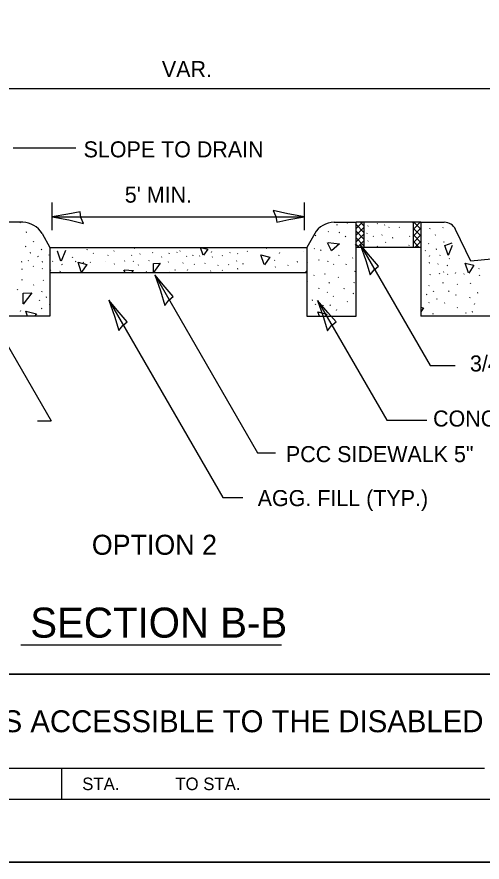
# Model space of a CAD drawing. Extents: x 1875357 to 1890680, y 2257528 to 2269761.
# Drawn here: x 1876594.6 to 1876780.2, y 2257796.4 to 2258133.9 of the extents above; entities that cross this region are included whole.
import ezdxf

# ---------------------------------------------------------------- set-up
doc = ezdxf.new("R2010")
doc.units = 0
for name, color, linetype in [('Design_PR_Median', 7, 'Continuous'), ('Design_PR_Roadway Dimensions', 7, 'Continuous'), ('Design_PR_Sidewalk', 7, 'Continuous'), ('Level 24', 7, 'Continuous'), ('Sheets_50 Reference Boundary', 7, 'Continuous'), ('Sheets_General Details', 7, 'Continuous'), ('Sheets_Printer Plotting Border', 7, 'Continuous'), ('XSC_Curb Surface', 7, 'Continuous'), ('XSC_Hatching', 7, 'Continuous'), ('XSC_PCC Pavement', 7, 'Continuous')]:
    doc.layers.add(name, color=color, linetype=linetype)

msp = doc.modelspace()

# ---------------------------------------------------------------- linework, layer by layer
at = {"layer": 'Design_PR_Median'}
for p, q in [((1876755.76, 2258051.91), (1876729.94, 2258051.91)), ((1876733.07, 2258051.91), (1876733.07, 2258041.91)), ((1876752.63, 2258051.91), (1876752.63, 2258041.91)), ((1876755.76, 2258041.91), (1876729.94, 2258041.91))]:
    msp.add_line(p, q, dxfattribs=at)
at = {"layer": 'Design_PR_Roadway Dimensions'}
for p, q in [((1876512.26, 2258105.3), (1876805.76, 2258105.3)), ((1876593.16, 2258081.62), (1876618.16, 2258081.62)), ((1876608.68, 2258048.75), (1876608.68, 2258059.78)), ((1876709.33, 2258048.75), (1876709.33, 2258059.78)), ((1876608.68, 2258054.07), (1876709.33, 2258054.07)), ((1876566.43, 2258045.06), (1876608.29, 2257972.56)), ((1876731.57, 2258043.01), (1876759.43, 2257994.74)), ((1876649.64, 2258030.88), (1876690.64, 2257959.87)), ((1876631.27, 2258020.78), (1876676.79, 2257941.94)), ((1876714.57, 2258020.72), (1876742.18, 2257972.9)), ((1876759.43, 2257994.74), (1876769.5, 2257994.74)), ((1876602.77, 2257972.56), (1876608.29, 2257972.56)), ((1876742.18, 2257972.9), (1876758.1, 2257972.9)), ((1876690.64, 2257959.87), (1876697.77, 2257959.87)), ((1876676.79, 2257941.94), (1876684.75, 2257941.94))]:
    msp.add_line(p, q, dxfattribs=at)
for points in [[(1876621.18, 2258051.46), (1876620.16, 2258053.86), (1876619.77, 2258056.16), (1876614.93, 2258055.15), (1876608.68, 2258054.07), (1876615.35, 2258052.86)], [(1876696.83, 2258056.69), (1876697.85, 2258054.28), (1876698.24, 2258051.98), (1876703.08, 2258052.99), (1876709.33, 2258054.07), (1876702.66, 2258055.28)], [(1876735.55, 2258030.88), (1876737.12, 2258032.96), (1876738.92, 2258034.45), (1876735.63, 2258038.14), (1876731.57, 2258043.01), (1876733.85, 2258036.63)], [(1876653.62, 2258018.75), (1876655.19, 2258020.84), (1876656.99, 2258022.33), (1876653.7, 2258026.01), (1876649.64, 2258030.88), (1876651.92, 2258024.5)], [(1876635.26, 2258008.65), (1876636.83, 2258010.73), (1876638.63, 2258012.22), (1876635.34, 2258015.91), (1876631.27, 2258020.78), (1876633.56, 2258014.4)], [(1876718.55, 2258008.59), (1876720.12, 2258010.67), (1876721.92, 2258012.16), (1876718.63, 2258015.85), (1876714.56, 2258020.72), (1876716.85, 2258014.34)]]:
    msp.add_lwpolyline(points, close=True, dxfattribs=at)
at = {"layer": 'Design_PR_Sidewalk'}
for p, q in [((1876607.7, 2258041.9), (1876710.32, 2258041.9)), ((1876607.7, 2258031.9), (1876710.32, 2258031.9))]:
    msp.add_line(p, q, dxfattribs=at)
at = {"layer": 'Level 24'}
msp.add_line((1876596.18, 2257883.2), (1876700.19, 2257883.2), dxfattribs=at)
at = {"layer": 'Sheets_50 Reference Boundary'}
msp.add_lwpolyline([(1875457.4, 2258871.38), (1877032.4, 2258871.38), (1877032.4, 2257871.39), (1875457.4, 2257871.39)], close=True, dxfattribs=at)
at = {"layer": 'Sheets_General Details'}
for p, q in [((1875457.4, 2257871.39), (1877032.4, 2257871.39)), ((1876396.12, 2257833.89), (1876781.12, 2257833.89)), ((1876612.4, 2257833.89), (1876612.4, 2257821.39)), ((1877057.4, 2257796.39), (1875357.4, 2257796.39))]:
    msp.add_line(p, q, dxfattribs=at)
msp.add_lwpolyline([(1875457.4, 2258871.39), (1877032.4, 2258871.39), (1877032.4, 2257821.39), (1875457.4, 2257821.39)], close=True, dxfattribs=at)
at = {"layer": 'Sheets_Printer Plotting Border'}
msp.add_lwpolyline([(1875357.4, 2257796.39), (1877057.4, 2257796.39), (1877057.4, 2258896.39), (1875357.4, 2258896.39)], close=True, dxfattribs=at)
at = {"layer": 'XSC_Curb Surface'}
for p, q in [((1876596.91, 2258051.91), (1876588.07, 2258051.91)), ((1876721.11, 2258051.91), (1876729.94, 2258051.91)), ((1876729.94, 2258014.41), (1876729.94, 2258051.91)), ((1876755.76, 2258051.91), (1876755.76, 2258014.41)), ((1876755.76, 2258051.91), (1876765.12, 2258051.91)), ((1876775.76, 2258036.41), (1876769.62, 2258049.09)), ((1876604.61, 2258047.4), (1876607.7, 2258041.9)), ((1876713.41, 2258047.4), (1876710.32, 2258041.9)), ((1876607.7, 2258041.9), (1876607.7, 2258014.41)), ((1876710.32, 2258041.9), (1876710.32, 2258014.41)), ((1876805.76, 2258039.41), (1876775.76, 2258036.41)), ((1876607.7, 2258014.41), (1876588.07, 2258014.41)), ((1876710.32, 2258014.41), (1876729.94, 2258014.41)), ((1876805.76, 2258014.41), (1876755.76, 2258014.41))]:
    msp.add_line(p, q, dxfattribs=at)
for centre, radius, start, end in [((1876596.91, 2258043.08), 8.83, 29.2949, 90), ((1876721.11, 2258043.08), 8.83, 90, 150.7051), ((1876765.12, 2258046.91), 5, 25.8142, 90)]:
    msp.add_arc(centre, radius, start, end, dxfattribs=at)
at = {"layer": 'XSC_Hatching'}
for p, q in [((1876729.94, 2258049.41), (1876732.45, 2258051.91)), ((1876733.07, 2258047.89), (1876729.94, 2258051.01)), ((1876729.94, 2258046.76), (1876733.07, 2258049.88)), ((1876733.07, 2258050.54), (1876731.69, 2258051.91)), ((1876752.63, 2258049.08), (1876755.46, 2258051.91)), ((1876755.76, 2258046.51), (1876752.63, 2258049.63)), ((1876752.63, 2258046.43), (1876755.76, 2258049.55)), ((1876755.76, 2258049.16), (1876753, 2258051.91)), ((1876755.76, 2258051.81), (1876755.66, 2258051.91)), ((1876733.07, 2258045.23), (1876729.94, 2258048.36)), ((1876729.94, 2258044.1), (1876733.07, 2258047.23)), ((1876733.07, 2258042.58), (1876729.94, 2258045.71)), ((1876755.76, 2258043.86), (1876752.63, 2258046.98)), ((1876752.63, 2258043.78), (1876755.76, 2258046.9)), ((1876731.09, 2258041.91), (1876729.94, 2258043.06)), ((1876730.4, 2258041.91), (1876733.07, 2258044.58)), ((1876755.05, 2258041.91), (1876752.63, 2258044.33)), ((1876753.42, 2258041.91), (1876755.76, 2258044.25)), ((1876688, 2258041.9), (1876688, 2258041.9)), ((1876733.05, 2258041.91), (1876733.07, 2258041.93)), ((1876709.83, 2258031.9), (1876710.32, 2258032.4))]:
    msp.add_line(p, q, dxfattribs=at)
at = {"layer": 'XSC_PCC Pavement'}
for p, q in [((1876595.7, 2258051.66), (1876595.87, 2258051.84)), ((1876722.3, 2258050.9), (1876722.48, 2258051.08)), ((1876726.52, 2258051.62), (1876726.69, 2258051.8)), ((1876734.6, 2258050.35), (1876734.74, 2258050.49)), ((1876738.36, 2258051.26), (1876738.51, 2258051.4)), ((1876741.22, 2258050.83), (1876741.36, 2258050.97)), ((1876742.99, 2258049.8), (1876743.13, 2258049.94)), ((1876747.06, 2258049.86), (1876747.2, 2258050)), ((1876749.07, 2258051.87), (1876749.11, 2258051.91)), ((1876752.63, 2258051.73), (1876752.81, 2258051.91)), ((1876759.28, 2258049.34), (1876759.46, 2258049.52)), ((1876764.53, 2258049.72), (1876764.7, 2258049.9)), ((1876598.32, 2258047.97), (1876598.5, 2258048.15)), ((1876604.82, 2258047.02), (1876604.82, 2258047.03)), ((1876713.63, 2258046.57), (1876713.81, 2258046.75)), ((1876718.76, 2258048.13), (1876718.94, 2258048.3)), ((1876723.21, 2258047.86), (1876723.39, 2258048.04)), ((1876725.6, 2258046.15), (1876725.78, 2258046.33)), ((1876734.17, 2258047.43), (1876734.31, 2258047.57)), ((1876736.75, 2258046.3), (1876736.89, 2258046.44)), ((1876740.22, 2258046.79), (1876740.36, 2258046.93)), ((1876744.51, 2258045.66), (1876744.65, 2258045.81)), ((1876751.17, 2258046.29), (1876751.31, 2258046.44)), ((1876755.76, 2258046.57), (1876755.85, 2258046.67)), ((1876761.45, 2258046.79), (1876761.63, 2258046.97)), ((1876598.05, 2258042.24), (1876598.23, 2258042.41)), ((1876601.21, 2258044.17), (1876601.38, 2258044.35)), ((1876729.56, 2258042.81), (1876729.73, 2258042.98)), ((1876734.63, 2258044.36), (1876734.77, 2258044.5)), ((1876738.3, 2258042.2), (1876738.45, 2258042.34)), ((1876741.59, 2258043.9), (1876741.73, 2258044.04)), ((1876750.96, 2258042.68), (1876751.1, 2258042.82)), ((1876758.79, 2258043.3), (1876758.97, 2258043.47)), ((1876764.91, 2258044.02), (1876765.08, 2258044.2)), ((1876599.93, 2258039.7), (1876600.11, 2258039.88)), ((1876604.32, 2258040.98), (1876604.5, 2258041.16)), ((1876607.44, 2258038.85), (1876607.62, 2258039.03)), ((1876622.64, 2258040.98), (1876622.82, 2258041.16)), ((1876625.02, 2258039.44), (1876625.2, 2258039.61)), ((1876630.81, 2258038.64), (1876630.95, 2258038.78)), ((1876633.3, 2258040.35), (1876633.44, 2258040.49)), ((1876640.29, 2258038.64), (1876640.43, 2258038.78)), ((1876641.33, 2258041.44), (1876641.47, 2258041.58)), ((1876643.67, 2258039.22), (1876643.81, 2258039.36)), ((1876648.68, 2258039.74), (1876648.83, 2258039.88)), ((1876655.4, 2258039.52), (1876655.54, 2258039.67)), ((1876658.38, 2258039.83), (1876658.52, 2258039.97)), ((1876659.62, 2258040.34), (1876659.76, 2258040.48)), ((1876664.82, 2258038.72), (1876664.97, 2258038.86)), ((1876672.24, 2258040.05), (1876672.38, 2258040.2)), ((1876676.5, 2258038.47), (1876676.64, 2258038.61)), ((1876679.51, 2258039.66), (1876679.65, 2258039.8)), ((1876682.64, 2258039.32), (1876682.78, 2258039.47)), ((1876686.41, 2258040.24), (1876686.55, 2258040.38)), ((1876694.03, 2258041.48), (1876694.2, 2258041.65)), ((1876699.31, 2258039.62), (1876699.48, 2258039.79)), ((1876709.07, 2258040.11), (1876709.13, 2258040.17)), ((1876713.14, 2258041.29), (1876713.32, 2258041.46)), ((1876715.76, 2258040.72), (1876715.94, 2258040.89)), ((1876723.02, 2258038.7), (1876723.2, 2258038.88)), ((1876757.46, 2258040.52), (1876757.64, 2258040.7)), ((1876759.17, 2258038.43), (1876759.34, 2258038.61)), ((1876761.9, 2258041.17), (1876762.08, 2258041.35)), ((1876763.27, 2258038.59), (1876763.45, 2258038.76)), ((1876596.47, 2258036.09), (1876596.65, 2258036.27)), ((1876599.05, 2258036.55), (1876599.23, 2258036.72)), ((1876602.99, 2258038.21), (1876603.17, 2258038.38)), ((1876604.7, 2258036.12), (1876604.88, 2258036.29)), ((1876608.81, 2258036.27), (1876608.98, 2258036.45)), ((1876616.75, 2258037.9), (1876616.93, 2258038.08)), ((1876618.03, 2258036.24), (1876618.21, 2258036.42)), ((1876621.07, 2258035.86), (1876621.25, 2258036.04)), ((1876623.81, 2258035.87), (1876623.98, 2258036.04)), ((1876630.01, 2258036.27), (1876630.07, 2258036.32)), ((1876633.36, 2258035.18), (1876633.5, 2258035.32)), ((1876637.47, 2258036.42), (1876637.61, 2258036.57)), ((1876641.02, 2258036.21), (1876641.16, 2258036.35)), ((1876647.22, 2258036.58), (1876647.37, 2258036.72)), ((1876652.33, 2258038.04), (1876652.47, 2258038.18)), ((1876654.98, 2258035.94), (1876655.12, 2258036.08)), ((1876660.79, 2258035.59), (1876660.93, 2258035.74)), ((1876662.21, 2258038.23), (1876662.35, 2258038.37)), ((1876667.47, 2258038.38), (1876667.61, 2258038.52)), ((1876669.57, 2258035.43), (1876669.71, 2258035.57)), ((1876672.46, 2258037.96), (1876672.6, 2258038.1)), ((1876682.21, 2258036.41), (1876682.36, 2258036.55)), ((1876684.8, 2258035.28), (1876684.94, 2258035.42)), ((1876697.37, 2258036.61), (1876697.55, 2258036.79)), ((1876706.45, 2258036.12), (1876706.63, 2258036.3)), ((1876710.37, 2258035.7), (1876710.54, 2258035.88)), ((1876715.08, 2258036.84), (1876715.25, 2258037.02)), ((1876718.65, 2258036.31), (1876718.83, 2258036.49)), ((1876725.95, 2258035.09), (1876726.12, 2258035.27)), ((1876728.45, 2258037.6), (1876728.63, 2258037.78)), ((1876759.14, 2258035.67), (1876759.32, 2258035.85)), ((1876762.47, 2258035.13), (1876762.65, 2258035.3)), ((1876767.03, 2258037.33), (1876767.21, 2258037.51)), ((1876596.62, 2258033.2), (1876596.8, 2258033.38)), ((1876601.07, 2258034.23), (1876601.24, 2258034.41)), ((1876604.68, 2258033.36), (1876604.86, 2258033.53)), ((1876608.01, 2258032.81), (1876608.19, 2258032.99)), ((1876611.85, 2258032.32), (1876612.02, 2258032.49)), ((1876612.57, 2258035.02), (1876612.75, 2258035.19)), ((1876642.94, 2258034.84), (1876643.08, 2258034.98)), ((1876646.1, 2258032.17), (1876646.24, 2258032.31)), ((1876655.64, 2258031.9), (1876655.73, 2258032)), ((1876657.75, 2258032.86), (1876657.89, 2258033)), ((1876662.62, 2258032.86), (1876662.76, 2258033)), ((1876665.34, 2258035.04), (1876665.48, 2258035.18)), ((1876671.88, 2258032.39), (1876672.02, 2258032.53)), ((1876674.77, 2258034.67), (1876674.91, 2258034.81)), ((1876676.5, 2258032.64), (1876676.64, 2258032.78)), ((1876678.96, 2258034.98), (1876679.1, 2258035.12)), ((1876682.67, 2258033.34), (1876682.81, 2258033.48)), ((1876697.64, 2258033.99), (1876697.81, 2258034.17)), ((1876702.69, 2258034.64), (1876702.87, 2258034.82)), ((1876709.83, 2258032.05), (1876710.01, 2258032.23)), ((1876720.85, 2258035.02), (1876721.03, 2258035.19)), ((1876729.43, 2258032.29), (1876729.61, 2258032.47)), ((1876764.75, 2258032.01), (1876764.93, 2258032.19)), ((1876766.31, 2258034.63), (1876766.49, 2258034.81)), ((1876778.88, 2258033.32), (1876779.05, 2258033.49)), ((1876596.62, 2258028.95), (1876596.8, 2258029.12)), ((1876605.02, 2258028.68), (1876605.2, 2258028.86)), ((1876713.06, 2258030.65), (1876713.24, 2258030.82)), ((1876717.4, 2258031.26), (1876717.57, 2258031.43)), ((1876722.75, 2258029.85), (1876722.93, 2258030.03)), ((1876755.76, 2258029.24), (1876755.82, 2258029.31)), ((1876759.49, 2258031), (1876759.66, 2258031.17)), ((1876763.21, 2258031.38), (1876763.39, 2258031.56)), ((1876766.34, 2258031.04), (1876766.51, 2258031.21)), ((1876769.61, 2258031.64), (1876769.78, 2258031.82)), ((1876772.91, 2258031.23), (1876773.09, 2258031.4)), ((1876779.14, 2258030.69), (1876779.32, 2258030.87)), ((1876594.8, 2258025), (1876594.97, 2258025.17)), ((1876601.18, 2258026.82), (1876601.36, 2258027)), ((1876710.4, 2258028.22), (1876710.58, 2258028.39)), ((1876715, 2258025.52), (1876715.18, 2258025.69)), ((1876719.11, 2258027.65), (1876719.28, 2258027.82)), ((1876725.1, 2258025.38), (1876725.27, 2258025.56)), ((1876729.16, 2258027.77), (1876729.34, 2258027.95)), ((1876758.95, 2258026.51), (1876759.13, 2258026.69)), ((1876764.56, 2258027.74), (1876764.74, 2258027.92)), ((1876770.25, 2258027.05), (1876770.43, 2258027.22)), ((1876775.53, 2258027.54), (1876775.71, 2258027.72)), ((1876604.49, 2258024.2), (1876604.67, 2258024.37)), ((1876606.3, 2258022.01), (1876606.48, 2258022.18)), ((1876718.35, 2258023.85), (1876718.52, 2258024.02)), ((1876720.73, 2258022.3), (1876720.9, 2258022.48)), ((1876728.78, 2258023.44), (1876728.96, 2258023.62)), ((1876758.07, 2258023.07), (1876758.24, 2258023.25)), ((1876760.76, 2258024.32), (1876760.94, 2258024.5)), ((1876766.84, 2258024.32), (1876767.02, 2258024.5)), ((1876769.69, 2258022.84), (1876769.87, 2258023.02)), ((1876775.27, 2258021.8), (1876775.44, 2258021.98)), ((1876778.42, 2258023.74), (1876778.6, 2258023.92)), ((1876603.6, 2258020.75), (1876603.78, 2258020.93)), ((1876607.63, 2258018.93), (1876607.81, 2258019.11)), ((1876712.46, 2258020.77), (1876712.63, 2258020.94)), ((1876713.73, 2258019.11), (1876713.91, 2258019.29)), ((1876716.78, 2258018.73), (1876716.95, 2258018.91)), ((1876719.51, 2258018.73), (1876719.69, 2258018.91)), ((1876726.35, 2258020.1), (1876726.53, 2258020.27)), ((1876758.94, 2258019.76), (1876759.12, 2258019.94)), ((1876762.09, 2258021.25), (1876762.27, 2258021.42)), ((1876765.17, 2258019.61), (1876765.35, 2258019.79)), ((1876777.14, 2258019.27), (1876777.32, 2258019.45)), ((1876596.01, 2258016.48), (1876596.19, 2258016.66)), ((1876604.47, 2258017.45), (1876604.65, 2258017.62)), ((1876722.06, 2258016.87), (1876722.23, 2258017.04)), ((1876760.57, 2258015.32), (1876760.75, 2258015.49)), ((1876770.26, 2258017.71), (1876770.44, 2258017.89)), ((1876773.68, 2258015.66), (1876773.86, 2258015.84)), ((1876776.27, 2258016.11), (1876776.45, 2258016.29))]:
    msp.add_line(p, q, dxfattribs=at)
for points in [[(1876718.73, 2258043.79), (1876723.33, 2258043.35), (1876720.1, 2258040.56), (1876718.51, 2258043.66)], [(1876766.64, 2258038.77), (1876765.32, 2258042.66), (1876768.26, 2258043.72)], [(1876768.26, 2258042.63), (1876766.67, 2258038.69)], [(1876612.18, 2258036.45), (1876610.85, 2258040.35), (1876610.91, 2258040.37)], [(1876613.94, 2258040.67), (1876612.2, 2258036.37)], [(1876668.97, 2258038.82), (1876667.91, 2258041.86), (1876670.71, 2258041.19), (1876669.03, 2258038.73)], [(1876693.28, 2258035.07), (1876691.95, 2258038.88), (1876695.45, 2258038.04), (1876693.35, 2258034.96)], [(1876620.29, 2258032.14), (1876618.97, 2258035.94), (1876622.46, 2258035.1), (1876620.36, 2258032.02)], [(1876649.05, 2258032.03), (1876649.05, 2258035.43), (1876651.78, 2258035.54), (1876649.09, 2258031.93)], [(1876774.79, 2258031.77), (1876773.46, 2258035.58), (1876776.96, 2258034.74), (1876774.86, 2258031.66)], [(1876637.74, 2258031.9), (1876637.26, 2258032.85)], [(1876637.44, 2258032.95), (1876641.12, 2258032.6), (1876640.31, 2258031.9)], [(1876597.08, 2258019.32), (1876597.08, 2258023.57), (1876600.49, 2258023.7), (1876597.13, 2258019.19)], [(1876598.84, 2258014.41), (1876598.1, 2258016.44), (1876602.35, 2258015.38), (1876601.66, 2258014.41)], [(1876715.3, 2258014.41), (1876714.7, 2258016.13), (1876718.2, 2258015.29), (1876717.6, 2258014.41)], [(1876755.76, 2258017.96), (1876756.81, 2258017.69), (1876755.76, 2258016.21)]]:
    msp.add_lwpolyline(points, dxfattribs=at)

# ---------------------------------------------------------------- texts
at = {"layer": 'Level 24'}
for s, height, p in [('VAR.', 6.4, (1876652.44, 2258109.91)), ('SLOPE TO DRAIN', 6.4, (1876621.2, 2258077.85)), ("5' MIN.", 6.4, (1876637.64, 2258059.76)), ('3/4" PREFORMED EXP. JOINT FILLER (TYP.)', 6.4, (1876775.36, 2257992.34)), ('CONC. CURB', 6.4, (1876760.63, 2257970.35)), ('PCC SIDEWALK 5"', 6.4, (1876701.92, 2257956.13)), ('AGG. FILL (TYP.)', 6.4, (1876690.66, 2257938.56)), ('OPTION 2', 8, (1876624.49, 2257919.13)), ('SECTION B-B', 12, (1876599.92, 2257886.03))]:
    msp.add_text(s, height=height, dxfattribs=at).set_placement(p)
at = {"layer": 'Sheets_General Details'}
for s, height, p in [('PCC ISLANDS AND MEDIANS ACCESSIBLE TO THE DISABLED', 8.75, (1876434.18, 2257848.26)), ('STA.            TO STA.            ', 5, (1876620.65, 2257825.14))]:
    msp.add_text(s, height=height, dxfattribs=at).set_placement(p)

doc.saveas('drawing.dxf')
